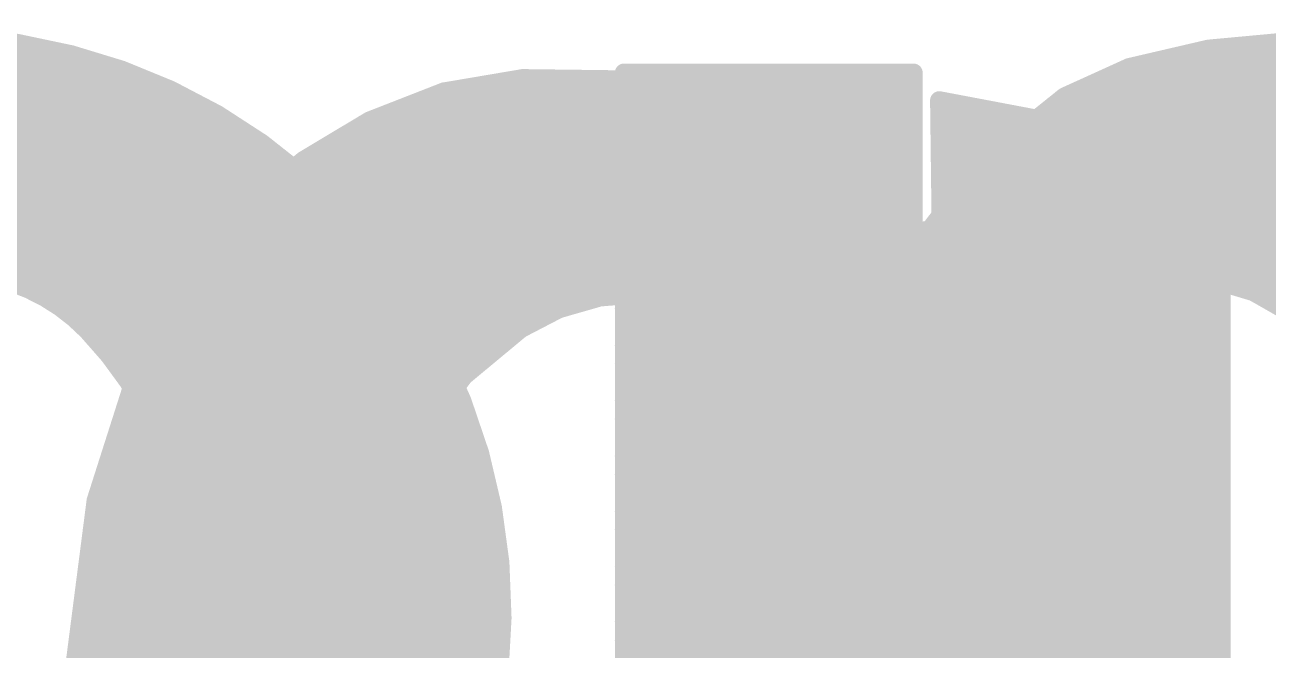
# Model space of a CAD drawing. Extents: x -19.1 to 53.5, y -15.6 to 59.8.
# Drawn here: x 32.636 to 34.349, y 21.195 to 22.057 of the extents above; entities that cross this region are included whole.
import ezdxf

# ---------------------------------------------------------------- set-up
doc = ezdxf.new("R2010")
doc.units = 0
doc.layers.add('21', color=41, linetype='CONTINUOUS')
doc.layers.add('22', color=40, linetype='CONTINUOUS')

msp = doc.modelspace()

# ---------------------------------------------------------------- linework, layer by layer
at = {"layer": '21'}
for points, const_width in [([(32.7, 22.0167, 0.0624), (32.4764, 22.0447)], 0.0254), ([(32.7016, 22.0229, 1), (32.6984, 22.0105)], 0.0127), ([(33.02, 21.8491, 0.1172), (32.7, 22.0167)], 0.0254), ([(32.6984, 22.0105, 1), (32.7016, 22.0229)], 0.0127), ([(34.2564, 22.0282, 1), (34.2564, 22.0155)], 0.0127), ([(34.2665, 22.0306, 1), (34.2677, 22.018)], 0.0127), ([(34.2685, 22.0181, 1), (34.2657, 22.0305)], 0.0127), ([(32.6792, 22.0151, 1), (32.675, 22.0031)], 0.0127), ([(32.6763, 22.0028, 1), (32.6779, 22.0154)], 0.0127), ([(34.1565, 22.0051, 1), (34.1593, 21.9927)], 0.0127), ([(34.1605, 21.9931, 1), (34.1553, 22.0047)], 0.0127), ([(32.714, 21.9901, 1), (32.714, 22.0028)], 0.0127), ([(33.462, 21.9977, 1), (33.462, 21.985)], 0.0127), ([(33.4684, 21.9913, 1), (33.4557, 21.9913)], 0.0127), ([(33.867, 21.9913, 1), (33.8544, 21.9913)], 0.0127), ([(33.8607, 21.985, 1), (33.8607, 21.9977)], 0.0127), ([(34.1524, 22.0028, 1), (34.1524, 21.9901)], 0.0127), ([(32.7879, 21.9646, 1), (32.7879, 21.9774)], 0.0127), ([(33.462, 21.9774, 1), (33.462, 21.9646)], 0.0127), ([(33.8607, 21.9646, 1), (33.8607, 21.9774)], 0.0127), ([(34.0965, 21.9774, 1), (34.0965, 21.9646)], 0.0127), ([(32.8433, 21.9584, 1), (32.8361, 21.948)], 0.0127), ([(32.8376, 21.9472, 1), (32.8418, 21.9592)], 0.0127), ([(34.0663, 21.9642, 1), (34.0716, 21.9527)], 0.0127), ([(34.0729, 21.9535, 1), (34.065, 21.9634)], 0.0127), ([(32.8507, 21.9393, 1), (32.8507, 21.952)], 0.0127), ([(33.462, 21.952, 1), (33.462, 21.9393)], 0.0127), ([(33.8607, 21.9393, 1), (33.8607, 21.952)], 0.0127), ([(34.0529, 21.952, 1), (34.0529, 21.9393)], 0.0127), ([(32.8874, 21.9139, 1), (32.8874, 21.9266)], 0.0127), ([(33.462, 21.9266, 1), (33.462, 21.9139)], 0.0127), ([(33.8607, 21.9139, 1), (33.8607, 21.9266)], 0.0127), ([(34.0213, 21.9266, 1), (34.0213, 21.9139)], 0.0127), ([(33.9888, 21.9023, 1), (33.9968, 21.8923)], 0.0127), ([(33.9974, 21.8929, 1), (33.9882, 21.9017)], 0.0127), ([(32.9241, 21.8884, 1), (32.9241, 21.9012)], 0.0127), ([(33.462, 21.9012, 1), (33.462, 21.8884)], 0.0127), ([(33.8607, 21.8884, 1), (33.8607, 21.9012)], 0.0127), ([(33.9904, 21.9012, 1), (33.9904, 21.8884)], 0.0127), ([(32.9608, 21.8631, 1), (32.9608, 21.8758)], 0.0127), ([(33.462, 21.8758, 1), (33.462, 21.8631)], 0.0127), ([(33.8607, 21.8631, 1), (33.8607, 21.8758)], 0.0127), ([(33.9658, 21.8758, 1), (33.9658, 21.8631)], 0.0127), ([(33.2943, 21.2395, 0.2195), (33.02, 21.8491)], 0.0254), ([(33.0242, 21.8539, 1), (33.0158, 21.8443)], 0.0127), ([(33.0158, 21.8443, 1), (33.0242, 21.8539)], 0.0127), ([(32.9975, 21.8377, 1), (32.9975, 21.8504)], 0.0127), ([(33.462, 21.8504, 1), (33.462, 21.8377)], 0.0127), ([(33.8607, 21.8377, 1), (33.8607, 21.8504)], 0.0127), ([(33.9412, 21.8504, 1), (33.9412, 21.8377)], 0.0127), ([(33.0426, 21.8202, 1), (33.033, 21.812)], 0.0127), ([(33.0342, 21.8122, 1), (33.0342, 21.825)], 0.0127), ([(33.0342, 21.8109, 1), (33.0414, 21.8213)], 0.0127), ([(33.462, 21.825, 1), (33.462, 21.8122)], 0.0127), ([(33.8607, 21.8122, 1), (33.8607, 21.825)], 0.0127), ([(33.9166, 21.825, 1), (33.9166, 21.8122)], 0.0127), ([(33.912, 21.823, 1), (33.9212, 21.8142)], 0.0127), ([(33.9216, 21.8147, 1), (33.9116, 21.8225)], 0.0127), ([(33.0575, 21.7869, 1), (33.0575, 21.7996)], 0.0127), ([(33.462, 21.7996, 1), (33.462, 21.7869)], 0.0127), ([(33.8607, 21.7869, 1), (33.8607, 21.7996)], 0.0127), ([(33.8972, 21.7996, 1), (33.8972, 21.7869)], 0.0127), ([(33.0793, 21.7614, 1), (33.0793, 21.7742)], 0.0127), ([(33.462, 21.7742, 1), (33.462, 21.7614)], 0.0127), ([(33.8593, 21.7765, 1), (33.8621, 21.7641)], 0.0127), ([(33.8544, 21.7703, 1), (33.867, 21.7703)], 0.0127), ([(33.8786, 21.7793, 1), (33.8886, 21.7715)], 0.0127), ([(33.885, 21.7692, 1), (33.8822, 21.7816)], 0.0127), ([(33.1012, 21.736, 1), (33.1012, 21.7488)], 0.0127), ([(33.462, 21.7488, 1), (33.462, 21.736)], 0.0127), ([(33.123, 21.7107, 1), (33.123, 21.7234)], 0.0127), ([(33.462, 21.7234, 1), (33.462, 21.7107)], 0.0127), ([(32.7228, 21.6357, 0.1209), (32.6187, 21.7018)], 0.0254), ([(32.6695, 21.698, 1), (32.6695, 21.6852)], 0.0127), ([(33.1448, 21.6852, 1), (33.1448, 21.698)], 0.0127), ([(33.462, 21.698, 1), (33.462, 21.6852)], 0.0127), ([(34.0978, 21.6994, 1), (34.1001, 21.6869)], 0.0127), ([(34.0954, 21.6852, 1), (34.0954, 21.698)], 0.0127), ([(34.1015, 21.6873, 1), (34.0964, 21.699)], 0.0127), ([(34.1448, 21.7081, 1), (34.1456, 21.6955)], 0.0127), ([(34.1464, 21.6956, 1), (34.144, 21.708)], 0.0127), ([(34.232, 21.7131, 1), (34.2312, 21.7005)], 0.0127), ([(34.232, 21.7005, 1), (34.2312, 21.7131)], 0.0127), ([(34.2833, 21.7096, 1), (34.2796, 21.6974)], 0.0127), ([(34.281, 21.6972, 1), (34.2818, 21.7098)], 0.0127), ([(34.321, 21.698, 1), (34.321, 21.6852)], 0.0127), ([(32.7069, 21.6784, 1), (32.6981, 21.6692)], 0.0127), ([(33.1528, 21.6917, 1), (33.1412, 21.6865)], 0.0127), ([(33.1422, 21.685, 1), (33.1518, 21.6932)], 0.0127), ([(34.0533, 21.68, 1), (34.0584, 21.6684)], 0.0127), ([(34.0597, 21.6691, 1), (34.052, 21.6793)], 0.0127), ([(34.3324, 21.6946, 1), (34.3261, 21.6836)], 0.0127), ([(34.3274, 21.683, 1), (34.3311, 21.6952)], 0.0127), ([(32.6995, 21.6682, 1), (32.7055, 21.6794)], 0.0127), ([(32.7103, 21.6726, 1), (32.7103, 21.6598)], 0.0127), ([(33.1572, 21.6598, 1), (33.1572, 21.6726)], 0.0127), ([(33.462, 21.6726, 1), (33.462, 21.6598)], 0.0127), ([(34.0452, 21.6598, 1), (34.0452, 21.6726)], 0.0127), ([(32.7365, 21.6472, 1), (32.7365, 21.6345)], 0.0127), ([(33.1685, 21.6345, 1), (33.1685, 21.6472)], 0.0127), ([(33.462, 21.6472, 1), (33.462, 21.6345)], 0.0127), ([(34.0144, 21.651, 1), (34.022, 21.6408)], 0.0127), ([(34.023, 21.6417, 1), (34.0134, 21.6501)], 0.0127), ([(34.0138, 21.6345, 1), (34.0138, 21.6472)], 0.0127), ([(32.8498, 21.402, 0.1342), (32.7228, 21.6357)], 0.0254), ([(32.7274, 21.6401, 1), (32.7182, 21.6313)], 0.0127), ([(32.7182, 21.6313, 1), (32.7274, 21.6401)], 0.0127), ([(32.7627, 21.6218, 1), (32.7627, 21.609)], 0.0127), ([(33.1798, 21.609, 1), (33.1798, 21.6218)], 0.0127), ([(33.462, 21.6218, 1), (33.462, 21.609)], 0.0127), ([(33.9917, 21.609, 1), (33.9917, 21.6218)], 0.0127), ([(32.7889, 21.5964, 1), (32.7889, 21.5836)], 0.0127), ([(32.7947, 21.5927, 1), (32.7831, 21.5873)], 0.0127), ([(32.7845, 21.5854, 1), (32.7933, 21.5946)], 0.0127), ([(33.1911, 21.5836, 1), (33.1911, 21.5964)], 0.0127), ([(33.462, 21.5964, 1), (33.462, 21.5836)], 0.0127), ([(33.9697, 21.5836, 1), (33.9697, 21.5964)], 0.0127), ([(32.8006, 21.571, 1), (32.8006, 21.5583)], 0.0127), ([(33.2025, 21.5583, 1), (33.2025, 21.571)], 0.0127), ([(33.462, 21.571, 1), (33.462, 21.5583)], 0.0127), ([(33.9476, 21.5583, 1), (33.9476, 21.571)], 0.0127), ([(32.8123, 21.5456, 1), (32.8123, 21.5328)], 0.0127), ([(33.2138, 21.5328, 1), (33.2138, 21.5456)], 0.0127), ([(33.462, 21.5456, 1), (33.462, 21.5328)], 0.0127), ([(33.9296, 21.5536, 1), (33.9392, 21.5452)], 0.0127), ([(33.94, 21.5464, 1), (33.9288, 21.5524)], 0.0127), ([(33.929, 21.5328, 1), (33.929, 21.5456)], 0.0127), ([(32.8241, 21.5202, 1), (32.8241, 21.5074)], 0.0127), ([(33.2251, 21.5074, 1), (33.2251, 21.5202)], 0.0127), ([(33.462, 21.5202, 1), (33.462, 21.5074)], 0.0127), ([(33.9156, 21.5074, 1), (33.9156, 21.5202)], 0.0127), ([(32.8358, 21.4948, 1), (32.8358, 21.4821)], 0.0127), ([(33.2364, 21.4821, 1), (33.2364, 21.4948)], 0.0127), ([(33.462, 21.4948, 1), (33.462, 21.4821)], 0.0127), ([(33.899, 21.4958, 1), (33.9102, 21.4899)], 0.0127), ([(33.9108, 21.4914, 1), (33.8984, 21.4942)], 0.0127), ([(33.9036, 21.4821, 1), (33.9036, 21.4948)], 0.0127), ([(32.8475, 21.4694, 1), (32.8475, 21.4566)], 0.0127), ([(33.2574, 21.4562, 1), (33.2448, 21.4546)], 0.0127), ([(33.2453, 21.4528, 1), (33.2569, 21.458)], 0.0127), ([(33.2477, 21.4566, 1), (33.2477, 21.4694)], 0.0127), ([(33.462, 21.4694, 1), (33.462, 21.4566)], 0.0127), ([(33.898, 21.4566, 1), (33.898, 21.4694)], 0.0127), ([(32.8592, 21.444, 1), (32.8592, 21.4312)], 0.0127), ([(33.2534, 21.4312, 1), (33.2534, 21.444)], 0.0127), ([(33.462, 21.444, 1), (33.462, 21.4312)], 0.0127), ([(33.8923, 21.4312, 1), (33.8923, 21.444)], 0.0127), ([(32.8714, 21.4257, 1), (32.8588, 21.4241)], 0.0127), ([(32.8593, 21.4222, 1), (32.8709, 21.4276)], 0.0127), ([(33.8971, 21.4307, 1), (33.8844, 21.4301)], 0.0127), ([(33.8845, 21.4318, 1), (33.8969, 21.429)], 0.0127), ([(32.8778, 21.1506, 0.0602), (32.8498, 21.402)], 0.0254), ([(32.856, 21.4035, 1), (32.8436, 21.4005)], 0.0127), ([(32.8668, 21.4186, 1), (32.8668, 21.4059)], 0.0127), ([(33.2566, 21.4059, 1), (33.2566, 21.4186)], 0.0127), ([(33.462, 21.4186, 1), (33.462, 21.4059)], 0.0127), ([(33.8916, 21.4059, 1), (33.8916, 21.4186)], 0.0127), ([(32.8436, 21.4005, 1), (32.856, 21.4035)], 0.0127), ([(32.87, 21.3932, 1), (32.87, 21.3804)], 0.0127), ([(33.2599, 21.3804, 1), (33.2599, 21.3932)], 0.0127), ([(33.462, 21.3932, 1), (33.462, 21.3804)], 0.0127), ([(33.8928, 21.3804, 1), (33.8928, 21.3932)], 0.0127), ([(33.9001, 21.3665, 1), (33.8875, 21.3665)], 0.0127), ([(32.8733, 21.3678, 1), (32.8733, 21.355)], 0.0127), ([(33.2631, 21.355, 1), (33.2631, 21.3678)], 0.0127), ([(33.462, 21.3678, 1), (33.462, 21.355)], 0.0127), ([(33.8875, 21.3662, 1), (33.9001, 21.3668)], 0.0127), ([(33.8938, 21.355, 1), (33.8938, 21.3678)], 0.0127), ([(32.8766, 21.3424, 1), (32.8766, 21.3297)], 0.0127), ([(33.2664, 21.3297, 1), (33.2664, 21.3424)], 0.0127), ([(33.462, 21.3424, 1), (33.462, 21.3297)], 0.0127), ([(33.8938, 21.3297, 1), (33.8938, 21.3424)], 0.0127), ([(32.8799, 21.317, 1), (32.8799, 21.3042)], 0.0127), ([(33.2697, 21.3042, 1), (33.2697, 21.317)], 0.0127), ([(33.462, 21.317, 1), (33.462, 21.3042)], 0.0127), ([(33.8938, 21.3042, 1), (33.8938, 21.317)], 0.0127), ([(32.8832, 21.2916, 1), (32.8832, 21.2788)], 0.0127), ([(33.2729, 21.2788, 1), (33.2729, 21.2916)], 0.0127), ([(33.462, 21.2916, 1), (33.462, 21.2788)], 0.0127), ([(33.8938, 21.2788, 1), (33.8938, 21.2916)], 0.0127), ([(32.8865, 21.2662, 1), (32.8865, 21.2535)], 0.0127), ([(33.2762, 21.2535, 1), (33.2762, 21.2662)], 0.0127), ([(33.462, 21.2662, 1), (33.462, 21.2535)], 0.0127), ([(33.8938, 21.2535, 1), (33.8938, 21.2662)], 0.0127), ([(32.8898, 21.2408, 1), (32.8898, 21.228)], 0.0127), ([(32.8969, 21.2293, 1), (32.8842, 21.2293)], 0.0127), ([(33.208, 20.7975, 0.092), (33.2943, 21.2395)], 0.0254), ([(33.2854, 21.2361, 1), (33.2728, 21.2377)], 0.0127), ([(33.2728, 21.2361, 1), (33.2854, 21.2377)], 0.0127), ([(33.2788, 21.228, 1), (33.2788, 21.2408)], 0.0127), ([(33.3006, 21.2394, 1), (33.288, 21.2396)], 0.0127), ([(33.288, 21.2396, 1), (33.3006, 21.2394)], 0.0127), ([(33.462, 21.2408, 1), (33.462, 21.228)], 0.0127), ([(33.8938, 21.228, 1), (33.8938, 21.2408)], 0.0127), ([(32.8842, 21.2285, 1), (32.8968, 21.2301)], 0.0127), ([(32.8905, 21.2154, 1), (32.8905, 21.2026)], 0.0127), ([(33.2757, 21.2026, 1), (33.2757, 21.2154)], 0.0127), ([(33.462, 21.2154, 1), (33.462, 21.2026)], 0.0127), ([(33.8938, 21.2026, 1), (33.8938, 21.2154)], 0.0127), ([(32.8905, 21.19, 1), (32.8905, 21.1773)], 0.0127), ([(33.2727, 21.1773, 1), (33.2727, 21.19)], 0.0127), ([(33.462, 21.19, 1), (33.462, 21.1773)], 0.0127), ([(33.8938, 21.1773, 1), (33.8938, 21.19)], 0.0127)]:
    msp.add_lwpolyline(points, format="xyb", dxfattribs=dict(at, const_width=const_width))
at = {"layer": '21', "const_width": 0.0254}
for points in [[(32.4764, 22.0345), (32.6771, 22.0091)], [(34.2671, 22.0243), (34.4043, 22.037)], [(34.1579, 21.9989), (34.2671, 22.0243)], [(34.2564, 22.0218), (34.5292, 22.0218)], [(32.6771, 22.0091), (32.8397, 21.9532)], [(34.069, 21.9585), (34.1579, 21.9989)], [(32.4758, 21.9964), (32.714, 21.9964)], [(33.462, 20.386), (33.462, 21.9913)], [(33.462, 21.9913), (33.8607, 21.9913)], [(33.8607, 21.9913), (33.8607, 21.7703)], [(34.1524, 21.9964), (34.6072, 21.9964)], [(32.4753, 21.971), (32.7879, 21.971)], [(33.462, 21.971), (33.8607, 21.971)], [(34.0965, 21.971), (34.6569, 21.971)], [(32.8397, 21.9532), (33.0378, 21.8161)], [(33.9928, 21.8973), (34.069, 21.9585)], [(32.4749, 21.9456), (32.8507, 21.9456)], [(33.462, 21.9456), (33.8607, 21.9456)], [(34.0529, 21.9456), (34.6944, 21.9456)], [(32.4745, 21.9202), (32.8874, 21.9202)], [(33.462, 21.9202), (33.8607, 21.9202)], [(34.0213, 21.9202), (34.7269, 21.9202)], [(33.9166, 21.8186), (33.9928, 21.8973)], [(32.474, 21.8948), (32.9241, 21.8948)], [(33.462, 21.8948), (33.8607, 21.8948)], [(33.9904, 21.8948), (34.7535, 21.8948)], [(32.4736, 21.8694), (32.9608, 21.8694)], [(33.462, 21.8694), (33.8607, 21.8694)], [(33.9658, 21.8694), (34.7756, 21.8694)], [(32.4732, 21.844), (32.9975, 21.844)], [(33.462, 21.844), (33.8607, 21.844)], [(33.9412, 21.844), (34.7977, 21.844)], [(32.4728, 21.8186), (33.0342, 21.8186)], [(33.0378, 21.8161), (33.147, 21.6891)], [(33.462, 21.8186), (33.8607, 21.8186)], [(33.8836, 21.7754), (33.9166, 21.8186)], [(33.9166, 21.8186), (34.8129, 21.8186)], [(32.4723, 21.7932), (33.0575, 21.7932)], [(33.462, 21.7932), (33.8607, 21.7932)], [(33.8972, 21.7932), (34.8276, 21.7932)], [(32.4719, 21.7678), (33.0793, 21.7678)], [(33.462, 21.7678), (34.8423, 21.7678)], [(33.8607, 21.7703), (33.8836, 21.7754)], [(32.4715, 21.7424), (33.1012, 21.7424)], [(33.462, 21.7424), (35.8776, 21.7424)], [(32.7025, 21.6738), (32.6034, 21.7272)], [(32.6223, 21.717), (33.123, 21.717)], [(33.462, 21.717), (35.887, 21.717)], [(32.6695, 21.6916), (33.1448, 21.6916)], [(33.462, 21.6916), (34.0954, 21.6916)], [(34.0989, 21.6931), (34.0558, 21.6742)], [(34.1452, 21.7018), (34.0989, 21.6931)], [(34.2316, 21.7068), (34.1452, 21.7018)], [(34.2814, 21.7035), (34.2316, 21.7068)], [(34.3293, 21.6891), (34.2814, 21.7035)], [(34.321, 21.6916), (35.104, 21.6916)], [(32.7889, 21.59), (32.7025, 21.6738)], [(33.147, 21.6891), (33.2511, 21.4554)], [(34.0558, 21.6742), (34.0182, 21.6459)], [(34.3726, 21.6644), (34.3293, 21.6891)], [(32.7103, 21.6662), (33.1572, 21.6662)], [(33.462, 21.6662), (34.0452, 21.6662)], [(32.7365, 21.6408), (33.1685, 21.6408)], [(33.462, 21.6408), (34.0138, 21.6408)], [(34.0182, 21.6459), (33.9344, 21.5494)], [(32.7627, 21.6154), (33.1798, 21.6154)], [(33.462, 21.6154), (33.9917, 21.6154)], [(32.8651, 21.4249), (32.7889, 21.59)], [(32.7889, 21.59), (33.1911, 21.59)], [(33.462, 21.59), (33.9697, 21.59)], [(32.8006, 21.5646), (33.2025, 21.5646)], [(33.462, 21.5646), (33.9476, 21.5646)], [(32.8123, 21.5392), (33.2138, 21.5392)], [(33.462, 21.5392), (33.929, 21.5392)], [(33.9344, 21.5494), (33.9046, 21.4928)], [(32.8241, 21.5138), (33.2251, 21.5138)], [(33.462, 21.5138), (33.9156, 21.5138)], [(32.8358, 21.4884), (33.2364, 21.4884)], [(33.462, 21.4884), (33.9036, 21.4884)], [(33.9046, 21.4928), (33.8907, 21.4304)], [(32.8475, 21.463), (33.2477, 21.463)], [(33.2511, 21.4554), (33.2791, 21.2369)], [(33.462, 21.463), (33.898, 21.463)], [(32.8592, 21.4376), (33.2534, 21.4376)], [(33.462, 21.4376), (33.8923, 21.4376)], [(32.8905, 21.2293), (32.8651, 21.4249)], [(33.8907, 21.4304), (33.8938, 21.3665)], [(32.8668, 21.4122), (33.2566, 21.4122)], [(33.462, 21.4122), (33.8916, 21.4122)], [(32.87, 21.3868), (33.2599, 21.3868)], [(33.462, 21.3868), (33.8928, 21.3868)], [(33.8938, 21.3665), (33.8938, 20.386)], [(32.8733, 21.3614), (33.2631, 21.3614)], [(33.462, 21.3614), (33.8938, 21.3614)], [(32.8766, 21.336), (33.2664, 21.336)], [(33.462, 21.336), (33.8938, 21.336)], [(32.8799, 21.3106), (33.2697, 21.3106)], [(33.462, 21.3106), (33.8938, 21.3106)], [(32.8832, 21.2852), (33.2729, 21.2852)], [(33.462, 21.2852), (33.8938, 21.2852)], [(32.8865, 21.2598), (33.2762, 21.2598)], [(33.462, 21.2598), (33.8938, 21.2598)], [(32.8898, 21.2344), (33.2788, 21.2344)], [(32.8905, 21.0845), (32.8905, 21.2293)], [(33.2791, 21.2369), (33.2537, 21.0261)], [(33.462, 21.2344), (33.8938, 21.2344)], [(32.8905, 21.209), (33.2757, 21.209)], [(33.462, 21.209), (33.8938, 21.209)], [(32.8905, 21.1836), (33.2727, 21.1836)], [(33.462, 21.1836), (33.8938, 21.1836)]]:
    msp.add_lwpolyline(points, dxfattribs=at)
at = {"layer": '22', "const_width": 0.0254}
for points in [[(33.3223, 21.9837), (33.2138, 21.9653)], [(33.5204, 21.9812), (33.3223, 21.9837)], [(33.2138, 21.9653), (33.1114, 21.9253)], [(33.2473, 21.971), (33.5686, 21.971)], [(33.5686, 21.971), (33.5204, 21.9812)], [(33.7007, 21.9177), (33.5686, 21.971)], [(33.8963, 21.9532), (33.8988, 21.7526)], [(34.2849, 21.8796), (33.8963, 21.9532)], [(33.1633, 21.9456), (33.6316, 21.9456)], [(33.8964, 21.9456), (33.9364, 21.9456)], [(33.1114, 21.9253), (33.0212, 21.8712)], [(33.1029, 21.9202), (33.6945, 21.9202)], [(33.74, 21.8944), (33.7007, 21.9177)], [(33.8967, 21.9202), (34.0705, 21.9202)], [(33.0605, 21.8948), (33.7395, 21.8948)], [(33.7744, 21.8643), (33.74, 21.8944)], [(33.897, 21.8948), (34.2046, 21.8948)], [(34.2849, 19.8222), (34.2849, 21.8796)], [(33.0212, 21.8712), (32.9387, 21.8059)], [(33.0189, 21.8694), (33.7686, 21.8694)], [(33.8633, 21.7678), (33.7744, 21.8643)], [(33.8973, 21.8694), (34.2849, 21.8694)], [(32.9868, 21.844), (33.7931, 21.844)], [(33.8977, 21.844), (34.2849, 21.844)], [(32.9547, 21.8186), (33.8165, 21.8186)], [(33.898, 21.8186), (34.2849, 21.8186)], [(32.9387, 21.8059), (32.8596, 21.7169)], [(32.9274, 21.7932), (33.8399, 21.7932)], [(33.8983, 21.7932), (34.2849, 21.7932)], [(32.9048, 21.7678), (33.8633, 21.7678)], [(33.8861, 21.7424), (33.8633, 21.7678)], [(33.8986, 21.7678), (34.2849, 21.7678)], [(32.8822, 21.7424), (33.8861, 21.7424)], [(33.8912, 21.7449), (33.8861, 21.7424)], [(33.8861, 21.7424), (34.2849, 21.7424)], [(33.8988, 21.7526), (33.8912, 21.7449)], [(32.8596, 21.7169), (32.8016, 21.6129)], [(32.8597, 21.717), (34.2849, 21.717)], [(32.8455, 21.6916), (34.2849, 21.6916)], [(33.372, 21.6655), (33.4287, 21.6818)], [(33.4287, 21.6818), (33.4874, 21.6865)], [(33.4874, 21.6865), (33.5966, 21.6814)], [(33.5966, 21.6814), (33.6363, 21.6735)], [(33.6363, 21.6735), (33.6728, 21.656)], [(32.8313, 21.6662), (33.3745, 21.6662)], [(33.3197, 21.6383), (33.372, 21.6655)], [(33.6515, 21.6662), (34.2849, 21.6662)], [(32.8172, 21.6408), (33.3245, 21.6408)], [(33.6728, 21.656), (33.746, 21.5988)], [(33.6923, 21.6408), (34.2849, 21.6408)], [(33.2416, 21.5734), (33.3197, 21.6383)], [(32.8016, 21.6129), (32.7342, 21.4016)], [(32.803, 21.6154), (33.2921, 21.6154)], [(33.7248, 21.6154), (34.2849, 21.6154)], [(32.7943, 21.59), (33.2615, 21.59)], [(33.746, 21.5988), (33.8074, 21.529)], [(33.7538, 21.59), (34.2849, 21.59)], [(33.1802, 21.4926), (33.2416, 21.5734)], [(32.7862, 21.5646), (33.2349, 21.5646)], [(33.7761, 21.5646), (34.2849, 21.5646)], [(32.7781, 21.5392), (33.2156, 21.5392)], [(33.7984, 21.5392), (34.2849, 21.5392)], [(33.8074, 21.529), (33.85, 21.4562)], [(32.77, 21.5138), (33.1963, 21.5138)], [(33.8163, 21.5138), (34.2849, 21.5138)], [(32.7619, 21.4884), (33.1783, 21.4884)], [(33.1386, 21.4), (33.1802, 21.4926)], [(33.8311, 21.4884), (34.2849, 21.4884)], [(32.7538, 21.463), (33.1669, 21.463)], [(33.846, 21.463), (34.2849, 21.463)], [(33.85, 21.4562), (33.8774, 21.3764)], [(32.7457, 21.4376), (33.1555, 21.4376)], [(33.8564, 21.4376), (34.2849, 21.4376)], [(32.7342, 21.4016), (32.7059, 21.1816)], [(32.7376, 21.4122), (33.1441, 21.4122)], [(33.1191, 21.3004), (33.1386, 21.4)], [(33.8651, 21.4122), (34.2849, 21.4122)], [(32.7323, 21.3868), (33.1361, 21.3868)], [(33.8738, 21.3868), (34.2849, 21.3868)], [(33.8774, 21.3764), (33.8887, 21.2928)], [(32.729, 21.3614), (33.1311, 21.3614)], [(33.8794, 21.3614), (34.2849, 21.3614)], [(32.7258, 21.336), (33.1261, 21.336)], [(33.8829, 21.336), (34.2849, 21.336)], [(32.7225, 21.3106), (33.1211, 21.3106)], [(33.1188, 21.1011), (33.1191, 21.3004)], [(33.8863, 21.3106), (34.2849, 21.3106)], [(32.7192, 21.2852), (33.1191, 21.2852)], [(33.8887, 21.2928), (33.8861, 21.0363)], [(33.8886, 21.2852), (34.2849, 21.2852)], [(32.716, 21.2598), (33.119, 21.2598)], [(33.8884, 21.2598), (34.2849, 21.2598)], [(32.7127, 21.2344), (33.119, 21.2344)], [(33.8881, 21.2344), (34.2849, 21.2344)], [(32.7094, 21.209), (33.1189, 21.209)], [(33.8879, 21.209), (34.2849, 21.209)], [(32.7062, 21.1836), (33.1189, 21.1836)], [(33.8876, 21.1836), (34.2849, 21.1836)]]:
    msp.add_lwpolyline(points, dxfattribs=at)
at = {"layer": '22', "const_width": 0.0127}
for points in [[(33.3224, 21.99, 1), (33.3222, 21.9774)], [(33.3234, 21.9774, 1), (33.3212, 21.99)], [(33.2128, 21.9716, 1), (33.2149, 21.9591)], [(33.2162, 21.9594, 1), (33.2115, 21.9713)], [(33.2473, 21.9774, 1), (33.2473, 21.9646)], [(33.5217, 21.9874, 1), (33.5191, 21.975)], [(33.5203, 21.9749, 1), (33.5205, 21.9875)], [(33.571, 21.9769, 1), (33.5662, 21.9651)], [(33.5673, 21.9648, 1), (33.5699, 21.9772)], [(33.5686, 21.9646, 1), (33.5686, 21.9774)], [(33.9026, 21.9533, 1), (33.89, 21.9531)], [(33.8975, 21.9594, 1), (33.8951, 21.947)], [(33.1633, 21.952, 1), (33.1633, 21.9393)], [(33.6316, 21.9393, 1), (33.6316, 21.952)], [(33.8964, 21.952, 1), (33.8964, 21.9393)], [(33.9364, 21.9393, 1), (33.9364, 21.952)], [(33.1029, 21.9266, 1), (33.1029, 21.9139)], [(33.1091, 21.9312, 1), (33.1137, 21.9194)], [(33.1147, 21.9199, 1), (33.1081, 21.9307)], [(33.7039, 21.9232, 1), (33.6975, 21.9122)], [(33.6945, 21.9139, 1), (33.6945, 21.9266)], [(33.6983, 21.9118, 1), (33.7031, 21.9236)], [(33.8967, 21.9266, 1), (33.8967, 21.9139)], [(34.0705, 21.9139, 1), (34.0705, 21.9266)], [(33.0605, 21.9012, 1), (33.0605, 21.8884)], [(33.7442, 21.8992, 1), (33.7359, 21.8897)], [(33.7368, 21.889, 1), (33.7433, 21.8999)], [(33.7395, 21.8884, 1), (33.7395, 21.9012)], [(33.897, 21.9012, 1), (33.897, 21.8884)], [(34.2046, 21.8884, 1), (34.2046, 21.9012)], [(34.2912, 21.8796, 1), (34.2786, 21.8796)], [(34.2837, 21.8734, 1), (34.2861, 21.8858)], [(33.0189, 21.8758, 1), (33.0189, 21.8631)], [(33.0179, 21.8767, 1), (33.0244, 21.8658)], [(33.0251, 21.8662, 1), (33.0172, 21.8762)], [(33.7791, 21.8686, 1), (33.7697, 21.86)], [(33.7686, 21.8631, 1), (33.7686, 21.8758)], [(33.7702, 21.8595, 1), (33.7786, 21.8691)], [(33.8973, 21.8758, 1), (33.8973, 21.8631)], [(34.2849, 21.8631, 1), (34.2849, 21.8758)], [(32.9868, 21.8504, 1), (32.9868, 21.8377)], [(33.7931, 21.8377, 1), (33.7931, 21.8504)], [(33.8977, 21.8504, 1), (33.8977, 21.8377)], [(34.2849, 21.8377, 1), (34.2849, 21.8504)], [(32.9547, 21.825, 1), (32.9547, 21.8122)], [(33.8165, 21.8122, 1), (33.8165, 21.825)], [(33.898, 21.825, 1), (33.898, 21.8122)], [(34.2849, 21.8122, 1), (34.2849, 21.825)], [(32.9274, 21.7996, 1), (32.9274, 21.7869)], [(32.9348, 21.8109, 1), (32.9426, 21.8009)], [(32.9434, 21.8017, 1), (32.934, 21.8101)], [(33.8399, 21.7869, 1), (33.8399, 21.7996)], [(33.8983, 21.7996, 1), (33.8983, 21.7869)], [(34.2849, 21.7869, 1), (34.2849, 21.7996)], [(32.9048, 21.7742, 1), (32.9048, 21.7614)], [(33.868, 21.772, 1), (33.8586, 21.7636)], [(33.8586, 21.7635, 1), (33.868, 21.7721)], [(33.8633, 21.7614, 1), (33.8633, 21.7742)], [(33.8986, 21.7742, 1), (33.8986, 21.7614)], [(34.2849, 21.7614, 1), (34.2849, 21.7742)], [(32.8822, 21.7488, 1), (32.8822, 21.736)], [(33.8861, 21.7488, 1), (33.8861, 21.736)], [(33.8867, 21.7494, 1), (33.8957, 21.7404)], [(33.8861, 21.736, 1), (33.8861, 21.7488)], [(33.894, 21.7392, 1), (33.8884, 21.7506)], [(33.8925, 21.7525, 1), (33.9051, 21.7527)], [(33.9033, 21.7481, 1), (33.8943, 21.7571)], [(34.2849, 21.736, 1), (34.2849, 21.7488)], [(33.8833, 21.7481, 1), (33.8889, 21.7367)], [(33.8814, 21.7382, 1), (33.8908, 21.7466)], [(32.8548, 21.7211, 1), (32.8643, 21.7127)], [(32.8597, 21.7234, 1), (32.8597, 21.7107)], [(32.8651, 21.7138, 1), (32.854, 21.72)], [(34.2849, 21.7107, 1), (34.2849, 21.7234)], [(32.8455, 21.698, 1), (32.8455, 21.6852)], [(34.2849, 21.6852, 1), (34.2849, 21.698)], [(33.4281, 21.6881, 1), (33.4292, 21.6754)], [(33.4304, 21.6757, 1), (33.4269, 21.6879)], [(33.4877, 21.6928, 1), (33.4871, 21.6802)], [(33.4879, 21.6802, 1), (33.4869, 21.6928)], [(33.5978, 21.6876, 1), (33.5954, 21.6752)], [(33.5963, 21.6751, 1), (33.5969, 21.6877)], [(33.639, 21.6792, 1), (33.6335, 21.6677)], [(33.635, 21.6672, 1), (33.6375, 21.6797)], [(32.8313, 21.6726, 1), (32.8313, 21.6598)], [(33.3702, 21.6716, 1), (33.3738, 21.6594)], [(33.3749, 21.6598, 1), (33.3691, 21.6711)], [(33.3745, 21.6598, 1), (33.3745, 21.6726)], [(33.6515, 21.6726, 1), (33.6515, 21.6598)], [(34.2849, 21.6598, 1), (34.2849, 21.6726)], [(32.8172, 21.6472, 1), (32.8172, 21.6345)], [(33.3245, 21.6345, 1), (33.3245, 21.6472)], [(33.6767, 21.661, 1), (33.6689, 21.651)], [(33.6701, 21.6503, 1), (33.6755, 21.6617)], [(33.6923, 21.6472, 1), (33.6923, 21.6345)], [(34.2849, 21.6345, 1), (34.2849, 21.6472)], [(33.3168, 21.6439, 1), (33.3226, 21.6327)], [(33.3238, 21.6334, 1), (33.3156, 21.6432)], [(32.7961, 21.616, 1), (32.8071, 21.6098)], [(32.8076, 21.611, 1), (32.7956, 21.6148)], [(32.803, 21.6218, 1), (32.803, 21.609)], [(33.2921, 21.609, 1), (33.2921, 21.6218)], [(33.7248, 21.6218, 1), (33.7248, 21.609)], [(34.2849, 21.609, 1), (34.2849, 21.6218)], [(32.7943, 21.5964, 1), (32.7943, 21.5836)], [(33.2615, 21.5836, 1), (33.2615, 21.5964)], [(33.7508, 21.603, 1), (33.7413, 21.5946)], [(33.7421, 21.5938, 1), (33.75, 21.6038)], [(33.7538, 21.5964, 1), (33.7538, 21.5836)], [(34.2849, 21.5836, 1), (34.2849, 21.5964)], [(33.2376, 21.5783, 1), (33.2457, 21.5686)], [(33.2467, 21.5696, 1), (33.2366, 21.5773)], [(32.7862, 21.571, 1), (32.7862, 21.5583)], [(33.2349, 21.5583, 1), (33.2349, 21.571)], [(33.7761, 21.571, 1), (33.7761, 21.5583)], [(34.2849, 21.5583, 1), (34.2849, 21.571)], [(32.7781, 21.5456, 1), (32.7781, 21.5328)], [(33.2156, 21.5328, 1), (33.2156, 21.5456)], [(33.7984, 21.5456, 1), (33.7984, 21.5328)], [(34.2849, 21.5328, 1), (34.2849, 21.5456)], [(33.8129, 21.5322, 1), (33.8019, 21.5258)], [(33.8026, 21.5248, 1), (33.8122, 21.5332)], [(32.77, 21.5202, 1), (32.77, 21.5074)], [(33.1963, 21.5074, 1), (33.1963, 21.5202)], [(33.8163, 21.5202, 1), (33.8163, 21.5074)], [(34.2849, 21.5074, 1), (34.2849, 21.5202)], [(32.7619, 21.4948, 1), (32.7619, 21.4821)], [(33.1751, 21.4965, 1), (33.1853, 21.4888)], [(33.186, 21.49, 1), (33.1744, 21.4952)], [(33.1783, 21.4821, 1), (33.1783, 21.4948)], [(33.8311, 21.4948, 1), (33.8311, 21.4821)], [(34.2849, 21.4821, 1), (34.2849, 21.4948)], [(32.7538, 21.4694, 1), (32.7538, 21.4566)], [(33.1669, 21.4566, 1), (33.1669, 21.4694)], [(33.846, 21.4694, 1), (33.846, 21.4566)], [(33.856, 21.4582, 1), (33.844, 21.4541)], [(33.8445, 21.453, 1), (33.8555, 21.4594)], [(34.2849, 21.4566, 1), (34.2849, 21.4694)], [(32.7457, 21.444, 1), (32.7457, 21.4312)], [(33.1555, 21.4312, 1), (33.1555, 21.444)], [(33.8564, 21.444, 1), (33.8564, 21.4312)], [(34.2849, 21.4312, 1), (34.2849, 21.444)], [(32.7405, 21.4008, 1), (32.7279, 21.4024)], [(32.7376, 21.4186, 1), (32.7376, 21.4059)], [(33.1449, 21.3988, 1), (33.1324, 21.4012)], [(33.1441, 21.4059, 1), (33.1441, 21.4186)], [(33.8651, 21.4186, 1), (33.8651, 21.4059)], [(34.2849, 21.4059, 1), (34.2849, 21.4186)], [(32.7323, 21.3932, 1), (32.7323, 21.3804)], [(32.7281, 21.4035, 1), (32.7402, 21.3997)], [(33.1329, 21.4026, 1), (33.1444, 21.3974)], [(33.1361, 21.3804, 1), (33.1361, 21.3932)], [(33.8738, 21.3932, 1), (33.8738, 21.3804)], [(34.2849, 21.3804, 1), (34.2849, 21.3932)], [(33.8837, 21.3773, 1), (33.8711, 21.3756)], [(33.8714, 21.3743, 1), (33.8834, 21.3785)], [(32.729, 21.3678, 1), (32.729, 21.355)], [(33.1311, 21.355, 1), (33.1311, 21.3678)], [(33.8794, 21.3678, 1), (33.8794, 21.355)], [(34.2849, 21.355, 1), (34.2849, 21.3678)], [(32.7258, 21.3424, 1), (32.7258, 21.3297)], [(33.1261, 21.3297, 1), (33.1261, 21.3424)], [(33.8829, 21.3424, 1), (33.8829, 21.3297)], [(34.2849, 21.3297, 1), (34.2849, 21.3424)], [(32.7225, 21.317, 1), (32.7225, 21.3042)], [(33.1254, 21.3004, 1), (33.1128, 21.3004)], [(33.1211, 21.3042, 1), (33.1211, 21.317)], [(33.8863, 21.317, 1), (33.8863, 21.3042)], [(34.2849, 21.3042, 1), (34.2849, 21.317)], [(32.7192, 21.2916, 1), (32.7192, 21.2788)], [(33.1129, 21.3016, 1), (33.1253, 21.2992)], [(33.1191, 21.2788, 1), (33.1191, 21.2916)], [(33.8886, 21.2916, 1), (33.8886, 21.2788)], [(33.895, 21.2927, 1), (33.8824, 21.2929)], [(33.8824, 21.292, 1), (33.895, 21.2936)], [(34.2849, 21.2788, 1), (34.2849, 21.2916)], [(32.716, 21.2662, 1), (32.716, 21.2535)], [(33.119, 21.2535, 1), (33.119, 21.2662)], [(33.8884, 21.2662, 1), (33.8884, 21.2535)], [(34.2849, 21.2535, 1), (34.2849, 21.2662)], [(32.7127, 21.2408, 1), (32.7127, 21.228)], [(33.119, 21.228, 1), (33.119, 21.2408)], [(33.8881, 21.2408, 1), (33.8881, 21.228)], [(34.2849, 21.228, 1), (34.2849, 21.2408)], [(32.7094, 21.2154, 1), (32.7094, 21.2026)], [(33.1189, 21.2026, 1), (33.1189, 21.2154)], [(33.8879, 21.2154, 1), (33.8879, 21.2026)], [(34.2849, 21.2026, 1), (34.2849, 21.2154)], [(32.7062, 21.19, 1), (32.7062, 21.1773)], [(33.1189, 21.1773, 1), (33.1189, 21.19)], [(33.8876, 21.19, 1), (33.8876, 21.1773)], [(34.2849, 21.1773, 1), (34.2849, 21.19)]]:
    msp.add_lwpolyline(points, format="xyb", dxfattribs=at)

doc.saveas('drawing.dxf')
